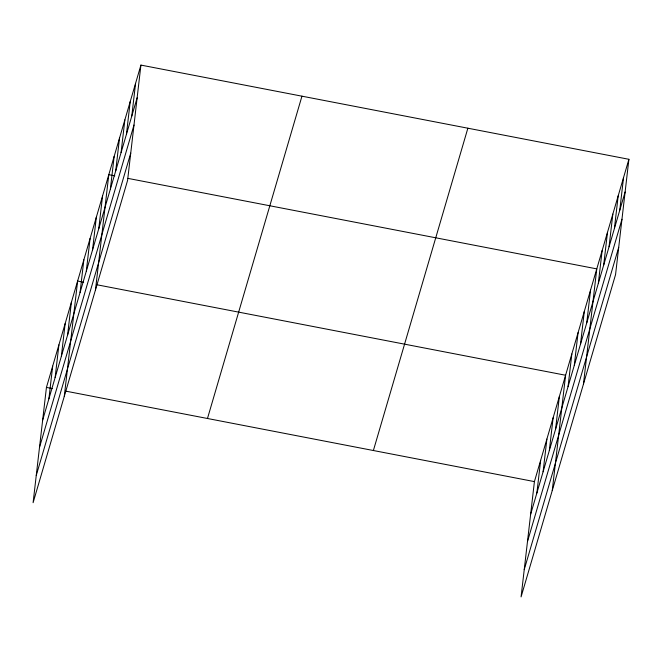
<?xml version="1.0" encoding="UTF-8"?>
<svg xmlns="http://www.w3.org/2000/svg" width="662" height="662" viewBox="0 0 662 662"><rect width="100%" height="100%" fill="white"/><g stroke="black" fill="none" stroke-linecap="round" stroke-linejoin="round"><path stroke-width="0.99" d="M140.923 65.091L46.439 387.411L33.1 502.706L127.584 180.395L140.923 65.091L628.9 159.294L615.561 274.589L521.077 596.909L534.416 481.605L628.9 159.294M48.897 398.83L52.679 366.136M55.128 377.555L58.91 344.861M61.367 356.28L65.149 323.594M67.598 335.013L71.38 302.319M64.28 396.339L77.62 281.044L83.66 282.211M80.069 292.463L83.859 259.777M86.308 271.188L90.09 238.502M92.548 249.922L96.329 217.227M98.779 228.647L102.56 195.952M95.46 289.981L108.8 174.685L114.84 175.852M110.372 189.109L114.154 156.414M115.726 170.846L119.508 138.151M121.08 152.583L124.861 119.888M126.434 134.312L130.215 101.625M131.788 116.049L135.569 83.362M536.874 493.024L540.655 460.338M543.105 471.758L546.886 439.063M549.344 450.483L553.126 417.788M555.575 429.208L559.365 396.521M552.257 490.542L565.596 375.246L96.743 284.734M568.054 386.666L571.836 353.971M574.285 365.391L578.067 332.696M580.524 344.116L584.306 311.43M586.755 322.841L590.537 290.155M583.437 384.175L596.776 268.88L127.923 178.376M598.349 283.303L602.13 250.617M603.703 265.04L607.484 232.354M609.057 246.777L612.838 214.091M614.41 228.514L618.192 195.82M619.764 210.251L623.546 177.557M42.658 420.097L137.142 97.786M39.505 447.363L133.989 125.044M36.253 475.448L130.737 153.129M207.471 418.5L301.955 96.18M373.385 450.524L467.868 128.205M530.634 514.3L625.118 191.98M527.482 541.557L621.966 219.246M524.23 569.643L618.713 247.331M46.439 387.411L52.48 388.577M65.563 391.101L534.416 481.605"/></g></svg>
